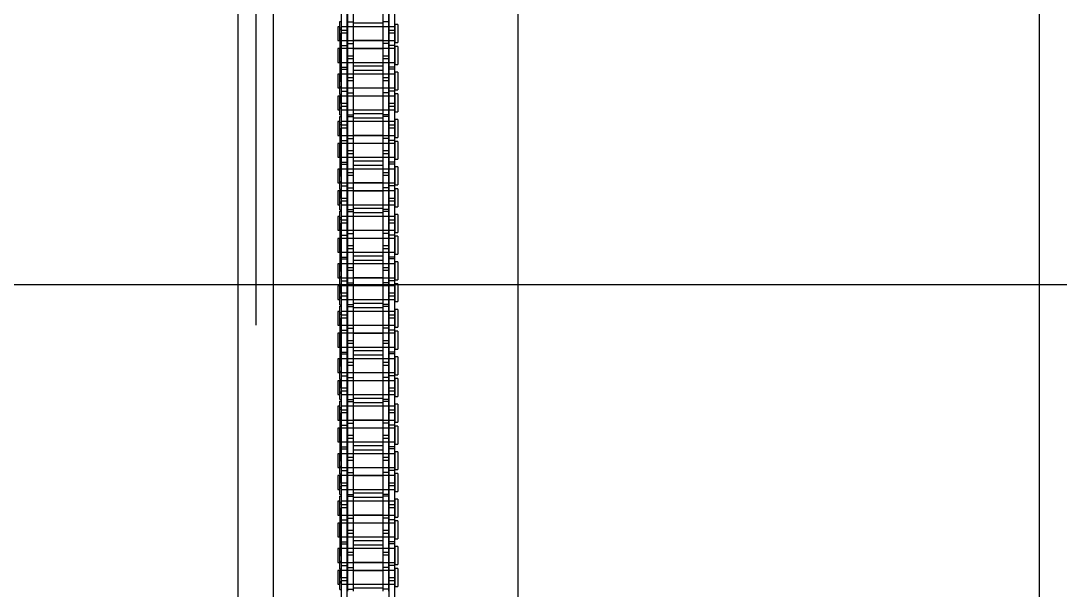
# Model space of a CAD drawing. Header units: metres. Extents: x 0 to 63075, y 0 to 44550.
# Drawn here: x 14257.1 to 14535.3, y 27071.1 to 27223.5 of the extents above; entities that cross this region are included whole.
import ezdxf

# ---------------------------------------------------------------- set-up
doc = ezdxf.new("R2010")
doc.units = ezdxf.units.M
doc.header["$LTSCALE"] = 75
for name, pattern in [('CENTER2', [28.575, 19.05, -3.175, 3.175, -3.175]), ('CENTERX2', [101.6, 63.5, -12.7, 12.7, -12.7]), ('HIDDEN2', [4.7625, 3.175, -1.5875])]:
    doc.linetypes.add(name, pattern=pattern)
for name, color, linetype in [('SC1', 7, 'CENTER2'), ('SDM', 7, 'Continuous'), ('SL1', 8, 'Continuous'), ('SL4', 4, 'Continuous'), ('ST1', 7, 'HIDDEN2')]:
    doc.layers.add(name, color=color, linetype=linetype)

# ---------------------------------------------------------------- blocks, each defined once
blk = doc.blocks.new('A$C29c634ac')
at = {"layer": 'SL1'}
blk.add_line((8784.28, 4484.47), (5193.43, 4484.47), dxfattribs=at)
blk = doc.blocks.new('A$Ca53c419a')
at = {"layer": 'SL4'}
for p, q in [((3664.71, 495.77), (2339.74, 495.77)), ((2339.74, 486.24), (3664.71, 486.24)), ((2339.74, 420.77), (3664.71, 420.77)), ((2339.74, 281.24), (3664.71, 281.24))]:
    blk.add_line(p, q, dxfattribs=at)
at = {"layer": 'ST1'}
for p, q in [((3664.71, 491), (2339.74, 491)), ((2339.74, 486.24), (3664.71, 486.24)), ((2643.8, 468.16), (2634.7, 468.16)), ((2641.5, 468.49), (2641.5, 468.16)), ((2641.5, 468.49), (2644.73, 468.49)), ((2646.57, 469), (2642.88, 469)), ((2642.88, 469), (2642.88, 468.53)), ((2642.88, 468.53), (2646.57, 468.53)), ((2642.88, 468.16), (2642.88, 466.64)), ((2642.88, 468.16), (2642.88, 453.66)), ((2643.25, 468.53), (2643.25, 468.16)), ((2643.62, 468.49), (2643.62, 468.16)), ((2644.66, 468.16), (2643.8, 468.16)), ((2643.8, 466.64), (2643.8, 468.16)), ((2653.75, 468.16), (2644.66, 468.16)), ((2644.66, 468.16), (2644.66, 466.64)), ((2644.73, 468.49), (2644.73, 468.16)), ((2647.02, 468.49), (2644.73, 468.49)), ((2646.2, 468.16), (2646.2, 468.53)), ((2646.35, 468.49), (2646.35, 468.16)), ((2646.57, 468.53), (2646.57, 469)), ((2646.57, 466.64), (2646.57, 468.16)), ((2646.57, 453.66), (2646.57, 468.16)), ((2647.02, 468.49), (2650.58, 468.49)), ((2647.02, 468.49), (2647.02, 468.16)), ((2647.9, 468.16), (2647.9, 466.64)), ((2652.42, 469), (2648.73, 469)), ((2648.73, 469), (2648.73, 468.53)), ((2648.73, 468.53), (2652.42, 468.53)), ((2648.73, 468.49), (2648.73, 466.64)), ((2648.73, 468.16), (2648.73, 453.66)), ((2649.1, 468.53), (2649.1, 468.16)), ((2650.58, 468.49), (2650.58, 468.16)), ((2663.28, 468.49), (2650.58, 468.49)), ((2652.05, 468.16), (2652.05, 468.53)), ((2652.19, 468.49), (2652.19, 468.16)), ((2652.42, 468.53), (2652.42, 469)), ((2652.42, 466.64), (2652.42, 468.16)), ((2652.42, 453.66), (2652.42, 468.16)), ((2653.75, 468.16), (2653.75, 466.64)), ((2660.1, 468.16), (2653.75, 468.16)), ((2654.25, 468.16), (2654.25, 466.64)), ((2659.27, 469), (2655.58, 469)), ((2655.58, 469), (2655.58, 468.53)), ((2655.58, 468.53), (2659.27, 468.53)), ((2655.58, 468.16), (2655.58, 466.64)), ((2655.58, 468.16), (2655.58, 453.66)), ((2655.81, 468.49), (2655.81, 468.16)), ((2655.95, 468.53), (2655.95, 468.16)), ((2657.43, 468.49), (2657.43, 468.16)), ((2658.9, 468.16), (2658.9, 468.53)), ((2659.27, 468.53), (2659.27, 469)), ((2659.27, 466.64), (2659.27, 468.49)), ((2659.27, 453.66), (2659.27, 468.16)), ((2660.1, 468.16), (2660.1, 466.64)), ((2669.2, 468.16), (2660.1, 468.16)), ((2660.98, 468.16), (2660.98, 468.49)), ((2665.12, 469), (2661.43, 469)), ((2661.43, 469), (2661.43, 468.53)), ((2661.43, 468.53), (2665.12, 468.53)), ((2661.43, 468.16), (2661.43, 466.64)), ((2661.43, 468.16), (2661.43, 453.66)), ((2661.66, 468.49), (2661.66, 468.16)), ((2661.8, 468.53), (2661.8, 468.16)), ((2663.28, 468.49), (2663.28, 468.16)), ((2663.28, 468.49), (2666.51, 468.49)), ((2663.35, 466.64), (2663.35, 468.16)), ((2664.21, 468.16), (2664.21, 466.64)), ((2664.38, 468.49), (2664.38, 468.16)), ((2664.75, 468.16), (2664.75, 468.53)), ((2665.12, 468.53), (2665.12, 469)), ((2665.12, 466.64), (2665.12, 468.16)), ((2665.12, 453.66), (2665.12, 468.16)), ((2666.51, 468.49), (2666.51, 468.16)), ((2666.9, 468.49), (2666.9, 468.16)), ((2666.9, 468.49), (2670.13, 468.49)), ((2671.97, 469), (2668.28, 469)), ((2668.28, 469), (2668.28, 468.53)), ((2668.28, 468.53), (2671.97, 468.53)), ((2668.28, 468.16), (2668.28, 466.64)), ((2668.28, 468.16), (2668.28, 453.66)), ((2668.65, 468.53), (2668.65, 468.16)), ((2669.02, 468.49), (2669.02, 468.16)), ((2670.06, 468.16), (2669.2, 468.16)), ((2669.2, 466.64), (2669.2, 468.16)), ((2679.15, 468.16), (2670.06, 468.16)), ((2670.06, 468.16), (2670.06, 466.64)), ((2670.13, 468.49), (2670.13, 468.16)), ((2672.42, 468.49), (2670.13, 468.49)), ((2671.6, 468.16), (2671.6, 468.53)), ((2671.75, 468.49), (2671.75, 468.16)), ((2671.97, 468.53), (2671.97, 469)), ((2671.97, 466.64), (2671.97, 468.16)), ((2671.97, 453.66), (2671.97, 468.16)), ((2672.42, 468.49), (2675.98, 468.49)), ((2672.42, 468.49), (2672.42, 468.16)), ((2673.3, 468.16), (2673.3, 466.64)), ((2677.82, 469), (2674.13, 469)), ((2674.13, 469), (2674.13, 468.53)), ((2674.13, 468.53), (2677.82, 468.53)), ((2674.13, 468.49), (2674.13, 466.64)), ((2674.13, 468.16), (2674.13, 453.66)), ((2674.5, 468.53), (2674.5, 468.16)), ((2675.98, 468.49), (2675.98, 468.16)), ((2688.68, 468.49), (2675.98, 468.49)), ((2677.45, 468.16), (2677.45, 468.53)), ((2677.59, 468.49), (2677.59, 468.16)), ((2677.82, 468.53), (2677.82, 469)), ((2677.82, 466.64), (2677.82, 468.16)), ((2677.82, 453.66), (2677.82, 468.16)), ((2679.15, 468.16), (2679.15, 466.64)), ((2685.5, 468.16), (2679.15, 468.16)), ((2679.65, 468.16), (2679.65, 466.64)), ((2684.67, 469), (2680.98, 469)), ((2680.98, 469), (2680.98, 468.53)), ((2680.98, 468.53), (2684.67, 468.53)), ((2680.98, 468.16), (2680.98, 466.64)), ((2680.98, 468.16), (2680.98, 453.66)), ((2681.21, 468.49), (2681.21, 468.16)), ((2681.35, 468.53), (2681.35, 468.16)), ((2682.83, 468.49), (2682.83, 468.16)), ((2684.3, 468.16), (2684.3, 468.53)), ((2684.67, 468.53), (2684.67, 469)), ((2684.67, 466.64), (2684.67, 468.49)), ((2684.67, 453.66), (2684.67, 468.16)), ((2685.5, 468.16), (2685.5, 466.64)), ((2694.6, 468.16), (2685.5, 468.16)), ((2686.38, 468.16), (2686.38, 468.49)), ((2690.52, 469), (2686.83, 469)), ((2686.83, 469), (2686.83, 468.53)), ((2686.83, 468.53), (2690.52, 468.53)), ((2686.83, 468.16), (2686.83, 466.64)), ((2686.83, 468.16), (2686.83, 453.66)), ((2687.06, 468.49), (2687.06, 468.16)), ((2687.2, 468.53), (2687.2, 468.16)), ((2688.68, 468.49), (2688.68, 468.16)), ((2688.68, 468.49), (2691.91, 468.49)), ((2688.75, 466.64), (2688.75, 468.16)), ((2689.61, 468.16), (2689.61, 466.64)), ((2689.78, 468.49), (2689.78, 468.16)), ((2690.15, 468.16), (2690.15, 468.53)), ((2690.52, 468.53), (2690.52, 469)), ((2690.52, 466.64), (2690.52, 468.16)), ((2690.52, 453.66), (2690.52, 468.16)), ((2691.91, 468.49), (2691.91, 468.16)), ((2692.3, 468.49), (2692.3, 468.16)), ((2692.3, 468.49), (2695.53, 468.49)), ((2697.37, 469), (2693.68, 469)), ((2693.68, 469), (2693.68, 468.53)), ((2693.68, 468.53), (2697.37, 468.53)), ((2693.68, 468.16), (2693.68, 466.64)), ((2693.68, 468.16), (2693.68, 453.66)), ((2694.05, 468.53), (2694.05, 468.16)), ((2694.42, 468.49), (2694.42, 468.16)), ((2695.46, 468.16), (2694.6, 468.16)), ((2694.6, 466.64), (2694.6, 468.16)), ((2704.55, 468.16), (2695.46, 468.16)), ((2695.46, 468.16), (2695.46, 466.64)), ((2695.53, 468.49), (2695.53, 468.16)), ((2697.82, 468.49), (2695.53, 468.49)), ((2697, 468.16), (2697, 468.53)), ((2697.15, 468.49), (2697.15, 468.16)), ((2697.37, 468.53), (2697.37, 469)), ((2697.37, 466.64), (2697.37, 468.16)), ((2697.37, 453.66), (2697.37, 468.16)), ((2697.82, 468.49), (2701.38, 468.49)), ((2697.82, 468.49), (2697.82, 468.16)), ((2698.7, 468.16), (2698.7, 466.64)), ((2703.22, 469), (2699.53, 469)), ((2699.53, 469), (2699.53, 468.53)), ((2699.53, 468.53), (2703.22, 468.53)), ((2699.53, 468.49), (2699.53, 466.64)), ((2699.53, 468.16), (2699.53, 453.66)), ((2699.9, 468.53), (2699.9, 468.16)), ((2701.38, 468.49), (2701.38, 468.16)), ((2714.08, 468.49), (2701.38, 468.49)), ((2702.85, 468.16), (2702.85, 468.53)), ((2702.99, 468.49), (2702.99, 468.16)), ((2703.22, 468.53), (2703.22, 469)), ((2703.22, 466.64), (2703.22, 468.16)), ((2703.22, 453.66), (2703.22, 468.16)), ((2704.55, 468.16), (2704.55, 466.64)), ((2710.9, 468.16), (2704.55, 468.16)), ((2705.05, 468.16), (2705.05, 466.64)), ((2710.07, 469), (2706.38, 469)), ((2706.38, 469), (2706.38, 468.53)), ((2706.38, 468.53), (2710.07, 468.53)), ((2706.38, 468.16), (2706.38, 466.64)), ((2706.38, 468.16), (2706.38, 453.66)), ((2706.61, 468.49), (2706.61, 468.16)), ((2706.75, 468.53), (2706.75, 468.16)), ((2708.23, 468.49), (2708.23, 468.16)), ((2709.7, 468.16), (2709.7, 468.53)), ((2710.07, 468.53), (2710.07, 469)), ((2710.07, 466.64), (2710.07, 468.49)), ((2710.07, 453.66), (2710.07, 468.16)), ((2710.9, 468.16), (2710.9, 466.64)), ((2720, 468.16), (2710.9, 468.16)), ((2711.78, 468.16), (2711.78, 468.49)), ((2715.92, 469), (2712.23, 469)), ((2712.23, 469), (2712.23, 468.53)), ((2712.23, 468.53), (2715.92, 468.53)), ((2712.23, 468.16), (2712.23, 466.64)), ((2712.23, 468.16), (2712.23, 453.66)), ((2712.46, 468.49), (2712.46, 468.16)), ((2712.6, 468.53), (2712.6, 468.16)), ((2714.08, 468.49), (2714.08, 468.16)), ((2714.08, 468.49), (2717.31, 468.49)), ((2714.15, 466.64), (2714.15, 468.16)), ((2715.01, 468.16), (2715.01, 466.64)), ((2715.18, 468.49), (2715.18, 468.16)), ((2715.55, 468.16), (2715.55, 468.53)), ((2715.92, 468.53), (2715.92, 469)), ((2715.92, 466.64), (2715.92, 468.16)), ((2715.92, 453.66), (2715.92, 468.16)), ((2717.31, 468.49), (2717.31, 468.16)), ((2717.7, 468.49), (2717.7, 468.16)), ((2717.7, 468.49), (2720.93, 468.49)), ((2722.77, 469), (2719.08, 469)), ((2719.08, 469), (2719.08, 468.53)), ((2719.08, 468.53), (2722.77, 468.53)), ((2719.08, 468.16), (2719.08, 466.64)), ((2719.08, 468.16), (2719.08, 453.66)), ((2719.45, 468.53), (2719.45, 468.16)), ((2719.82, 468.49), (2719.82, 468.16)), ((2720.86, 468.16), (2720, 468.16)), ((2720, 466.64), (2720, 468.16)), ((2729.95, 468.16), (2720.86, 468.16)), ((2720.86, 468.16), (2720.86, 466.64)), ((2720.93, 468.49), (2720.93, 468.16)), ((2723.22, 468.49), (2720.93, 468.49)), ((2722.4, 468.16), (2722.4, 468.53)), ((2722.55, 468.49), (2722.55, 468.16)), ((2722.77, 468.53), (2722.77, 469)), ((2722.77, 466.64), (2722.77, 468.16)), ((2722.77, 453.66), (2722.77, 468.16)), ((2723.22, 468.49), (2726.78, 468.49)), ((2723.22, 468.49), (2723.22, 468.16)), ((2724.1, 468.16), (2724.1, 466.64)), ((2728.62, 469), (2724.93, 469)), ((2724.93, 469), (2724.93, 468.53)), ((2724.93, 468.53), (2728.62, 468.53)), ((2724.93, 468.49), (2724.93, 466.64)), ((2724.93, 468.16), (2724.93, 453.66)), ((2725.3, 468.53), (2725.3, 468.16)), ((2726.78, 468.49), (2726.78, 468.16)), ((2739.48, 468.49), (2726.78, 468.49)), ((2728.25, 468.16), (2728.25, 468.53)), ((2728.39, 468.49), (2728.39, 468.16)), ((2728.62, 468.53), (2728.62, 469)), ((2728.62, 466.64), (2728.62, 468.16)), ((2728.62, 453.66), (2728.62, 468.16)), ((2729.95, 468.16), (2729.95, 466.64)), ((2736.3, 468.16), (2729.95, 468.16)), ((2730.45, 468.16), (2730.45, 466.64)), ((2735.47, 469), (2731.78, 469)), ((2731.78, 469), (2731.78, 468.53)), ((2731.78, 468.53), (2735.47, 468.53)), ((2731.78, 468.16), (2731.78, 466.64)), ((2731.78, 468.16), (2731.78, 453.66)), ((2732.01, 468.49), (2732.01, 468.16)), ((2732.15, 468.53), (2732.15, 468.16)), ((2733.63, 468.49), (2733.63, 468.16)), ((2735.1, 468.16), (2735.1, 468.53)), ((2735.47, 468.53), (2735.47, 469)), ((2735.47, 466.64), (2735.47, 468.49)), ((2735.47, 453.66), (2735.47, 468.16)), ((2736.3, 468.16), (2736.3, 466.64)), ((2745.4, 468.16), (2736.3, 468.16)), ((2737.18, 468.16), (2737.18, 468.49)), ((2741.32, 469), (2737.63, 469)), ((2737.63, 469), (2737.63, 468.53)), ((2737.63, 468.53), (2741.32, 468.53)), ((2737.63, 468.16), (2737.63, 466.64)), ((2737.63, 468.16), (2737.63, 453.66)), ((2737.86, 468.49), (2737.86, 468.16)), ((2738, 468.53), (2738, 468.16)), ((2739.48, 468.49), (2739.48, 468.16)), ((2739.48, 468.49), (2742.71, 468.49)), ((2739.55, 466.64), (2739.55, 468.16)), ((2740.41, 468.16), (2740.41, 466.64)), ((2740.58, 468.49), (2740.58, 468.16)), ((2740.95, 468.16), (2740.95, 468.53)), ((2741.32, 468.53), (2741.32, 469)), ((2741.32, 466.64), (2741.32, 468.16)), ((2741.32, 453.66), (2741.32, 468.16)), ((2742.71, 468.49), (2742.71, 468.16)), ((2743.1, 468.49), (2743.1, 468.16)), ((2743.1, 468.49), (2746.33, 468.49)), ((2748.17, 469), (2744.48, 469)), ((2744.48, 469), (2744.48, 468.53)), ((2744.48, 468.53), (2748.17, 468.53)), ((2744.48, 468.16), (2744.48, 466.64)), ((2744.48, 468.16), (2744.48, 453.66)), ((2744.85, 468.53), (2744.85, 468.16)), ((2745.22, 468.49), (2745.22, 468.16)), ((2746.26, 468.16), (2745.4, 468.16)), ((2745.4, 466.64), (2745.4, 468.16)), ((2755.35, 468.16), (2746.26, 468.16)), ((2746.26, 468.16), (2746.26, 466.64)), ((2746.33, 468.49), (2746.33, 468.16)), ((2748.62, 468.49), (2746.33, 468.49)), ((2747.8, 468.16), (2747.8, 468.53)), ((2747.95, 468.49), (2747.95, 468.16)), ((2748.17, 468.53), (2748.17, 469)), ((2748.17, 466.64), (2748.17, 468.16)), ((2748.17, 453.66), (2748.17, 468.16)), ((2748.62, 468.49), (2752.18, 468.49)), ((2748.62, 468.49), (2748.62, 468.16)), ((2749.5, 468.16), (2749.5, 466.64)), ((2754.02, 469), (2750.33, 469)), ((2750.33, 469), (2750.33, 468.53)), ((2750.33, 468.53), (2754.02, 468.53)), ((2750.33, 468.49), (2750.33, 466.64)), ((2750.33, 468.16), (2750.33, 453.66)), ((2750.7, 468.53), (2750.7, 468.16)), ((2752.18, 468.49), (2752.18, 468.16)), ((2764.88, 468.49), (2752.18, 468.49)), ((2753.65, 468.16), (2753.65, 468.53)), ((2753.79, 468.49), (2753.79, 468.16)), ((2754.02, 468.53), (2754.02, 469)), ((2754.02, 466.64), (2754.02, 468.16)), ((2754.02, 453.66), (2754.02, 468.16)), ((2755.35, 468.16), (2755.35, 466.64)), ((2761.7, 468.16), (2755.35, 468.16)), ((2755.85, 468.16), (2755.85, 466.64)), ((2760.87, 469), (2757.18, 469)), ((2757.18, 469), (2757.18, 468.53)), ((2757.18, 468.53), (2760.87, 468.53)), ((2757.18, 468.16), (2757.18, 466.64)), ((2757.18, 468.16), (2757.18, 453.66)), ((2757.41, 468.49), (2757.41, 468.16)), ((2757.55, 468.53), (2757.55, 468.16)), ((2759.03, 468.49), (2759.03, 468.16)), ((2760.5, 468.16), (2760.5, 468.53)), ((2760.87, 468.53), (2760.87, 469)), ((2760.87, 466.64), (2760.87, 468.49)), ((2760.87, 453.66), (2760.87, 468.16)), ((2761.7, 468.16), (2761.7, 466.64)), ((2770.8, 468.16), (2761.7, 468.16)), ((2762.58, 468.16), (2762.58, 468.49)), ((2766.72, 469), (2763.03, 469)), ((2763.03, 469), (2763.03, 468.53)), ((2763.03, 468.53), (2766.72, 468.53)), ((2763.03, 468.16), (2763.03, 466.64)), ((2763.03, 468.16), (2763.03, 453.66)), ((2763.26, 468.49), (2763.26, 468.16)), ((2763.4, 468.53), (2763.4, 468.16)), ((2764.88, 468.49), (2764.88, 468.16)), ((2764.88, 468.49), (2768.11, 468.49)), ((2764.95, 466.64), (2764.95, 468.16)), ((2765.81, 468.16), (2765.81, 466.64)), ((2765.98, 468.49), (2765.98, 468.16)), ((2766.35, 468.16), (2766.35, 468.53)), ((2766.72, 468.53), (2766.72, 469)), ((2766.72, 466.64), (2766.72, 468.16)), ((2766.72, 453.66), (2766.72, 468.16)), ((2768.11, 468.49), (2768.11, 468.16)), ((2768.5, 468.49), (2768.5, 468.16)), ((2768.5, 468.49), (2771.73, 468.49)), ((2773.57, 469), (2769.88, 469)), ((2769.88, 469), (2769.88, 468.53)), ((2769.88, 468.53), (2773.57, 468.53)), ((2769.88, 468.16), (2769.88, 466.64)), ((2769.88, 468.16), (2769.88, 453.66)), ((2770.25, 468.53), (2770.25, 468.16)), ((2770.62, 468.49), (2770.62, 468.16)), ((2771.66, 468.16), (2770.8, 468.16)), ((2770.8, 466.64), (2770.8, 468.16)), ((2780.75, 468.16), (2771.66, 468.16)), ((2771.66, 468.16), (2771.66, 466.64)), ((2771.73, 468.49), (2771.73, 468.16)), ((2774.02, 468.49), (2771.73, 468.49)), ((2773.2, 468.16), (2773.2, 468.53)), ((2773.35, 468.49), (2773.35, 468.16)), ((2773.57, 468.53), (2773.57, 469)), ((2773.57, 466.64), (2773.57, 468.16)), ((2773.57, 453.66), (2773.57, 468.16)), ((2774.02, 468.49), (2777.58, 468.49)), ((2774.02, 468.49), (2774.02, 468.16)), ((2774.9, 468.16), (2774.9, 466.64)), ((2779.42, 469), (2775.73, 469)), ((2775.73, 469), (2775.73, 468.53)), ((2775.73, 468.53), (2779.42, 468.53)), ((2775.73, 468.49), (2775.73, 466.64)), ((2775.73, 468.16), (2775.73, 453.66)), ((2776.1, 468.53), (2776.1, 468.16)), ((2777.58, 468.49), (2777.58, 468.16)), ((2790.28, 468.49), (2777.58, 468.49)), ((2779.05, 468.16), (2779.05, 468.53)), ((2779.19, 468.49), (2779.19, 468.16)), ((2779.42, 468.53), (2779.42, 469)), ((2779.42, 466.64), (2779.42, 468.16)), ((2779.42, 453.66), (2779.42, 468.16)), ((2780.75, 468.16), (2780.75, 466.64)), ((2787.1, 468.16), (2780.75, 468.16)), ((2781.25, 468.16), (2781.25, 466.64)), ((2786.27, 469), (2782.58, 469)), ((2782.58, 469), (2782.58, 468.53)), ((2782.58, 468.53), (2786.27, 468.53)), ((2782.58, 468.16), (2782.58, 466.64)), ((2782.58, 468.16), (2782.58, 453.66)), ((2782.81, 468.49), (2782.81, 468.16)), ((2782.95, 468.53), (2782.95, 468.16)), ((2784.43, 468.49), (2784.43, 468.16)), ((2785.9, 468.16), (2785.9, 468.53)), ((2786.27, 468.53), (2786.27, 469)), ((2786.27, 466.64), (2786.27, 468.49)), ((2786.27, 453.66), (2786.27, 468.16)), ((2787.1, 468.16), (2787.1, 466.64)), ((2796.2, 468.16), (2787.1, 468.16)), ((2787.98, 468.16), (2787.98, 468.49)), ((2792.12, 469), (2788.43, 469)), ((2788.43, 469), (2788.43, 468.53)), ((2788.43, 468.53), (2792.12, 468.53)), ((2788.43, 468.16), (2788.43, 466.64)), ((2788.43, 468.16), (2788.43, 453.66)), ((2788.66, 468.49), (2788.66, 468.16)), ((2788.8, 468.53), (2788.8, 468.16)), ((2790.28, 468.49), (2790.28, 468.16)), ((2790.28, 468.49), (2793.51, 468.49)), ((2790.35, 466.64), (2790.35, 468.16)), ((2791.21, 468.16), (2791.21, 466.64)), ((2791.38, 468.49), (2791.38, 468.16)), ((2791.75, 468.16), (2791.75, 468.53)), ((2792.12, 468.53), (2792.12, 469)), ((2792.12, 466.64), (2792.12, 468.16)), ((2792.12, 453.66), (2792.12, 468.16)), ((2793.51, 468.49), (2793.51, 468.16)), ((2643.8, 466.64), (2634.7, 466.64)), ((2647.4, 466.49), (2641.05, 466.49)), ((2647.4, 464.97), (2641.05, 464.97)), ((2641.55, 466.49), (2641.55, 464.97)), ((2641.84, 457.04), (2641.84, 464.97)), ((2642.88, 466.49), (2642.88, 464.97)), ((2642.88, 464.97), (2642.88, 457.04)), ((2644.66, 466.64), (2643.8, 466.64)), ((2653.75, 466.64), (2644.66, 466.64)), ((2646.57, 464.97), (2646.57, 466.49)), ((2646.57, 457.04), (2646.57, 464.97)), ((2646.62, 464.97), (2646.62, 457.04)), ((2647.4, 466.49), (2647.4, 464.97)), ((2656.5, 466.49), (2647.4, 466.49)), ((2656.5, 464.97), (2647.4, 464.97)), ((2648.69, 457.04), (2648.69, 464.97)), ((2648.73, 466.49), (2648.73, 464.97)), ((2648.73, 464.97), (2648.73, 457.04)), ((2650.65, 464.97), (2650.65, 466.49)), ((2651.51, 466.49), (2651.51, 464.97)), ((2652.42, 464.97), (2652.42, 466.49)), ((2652.42, 457.04), (2652.42, 464.97)), ((2653.47, 464.97), (2653.47, 457.04)), ((2660.1, 466.64), (2653.75, 466.64)), ((2654.54, 457.04), (2654.54, 464.97)), ((2655.58, 466.49), (2655.58, 464.97)), ((2655.58, 464.97), (2655.58, 457.04)), ((2657.36, 466.49), (2656.5, 466.49)), ((2656.5, 464.97), (2656.5, 466.49)), ((2657.36, 464.97), (2656.5, 464.97)), ((2666.45, 466.49), (2657.36, 466.49)), ((2657.36, 466.49), (2657.36, 464.97)), ((2666.45, 464.97), (2657.36, 464.97)), ((2659.27, 464.97), (2659.27, 466.49)), ((2659.27, 457.04), (2659.27, 464.97)), ((2659.32, 464.97), (2659.32, 457.04)), ((2669.2, 466.64), (2660.1, 466.64)), ((2660.6, 466.49), (2660.6, 464.97)), ((2661.39, 457.04), (2661.39, 464.97)), ((2661.43, 466.49), (2661.43, 464.97)), ((2661.43, 464.97), (2661.43, 457.04)), ((2665.12, 464.97), (2665.12, 466.49)), ((2665.12, 457.04), (2665.12, 464.97)), ((2666.17, 464.97), (2666.17, 457.04)), ((2666.45, 466.49), (2666.45, 464.97)), ((2672.8, 466.49), (2666.45, 466.49)), ((2672.8, 464.97), (2666.45, 464.97)), ((2666.95, 466.49), (2666.95, 464.97)), ((2667.24, 457.04), (2667.24, 464.97)), ((2668.28, 466.49), (2668.28, 464.97)), ((2668.28, 464.97), (2668.28, 457.04)), ((2670.06, 466.64), (2669.2, 466.64)), ((2679.15, 466.64), (2670.06, 466.64)), ((2671.97, 464.97), (2671.97, 466.49)), ((2671.97, 457.04), (2671.97, 464.97)), ((2672.02, 464.97), (2672.02, 457.04)), ((2672.8, 466.49), (2672.8, 464.97)), ((2681.9, 466.49), (2672.8, 466.49)), ((2681.9, 464.97), (2672.8, 464.97)), ((2674.09, 457.04), (2674.09, 464.97)), ((2674.13, 466.49), (2674.13, 464.97)), ((2674.13, 464.97), (2674.13, 457.04)), ((2676.05, 464.97), (2676.05, 466.49)), ((2676.91, 466.49), (2676.91, 464.97)), ((2677.82, 464.97), (2677.82, 466.49)), ((2677.82, 457.04), (2677.82, 464.97)), ((2678.87, 464.97), (2678.87, 457.04)), ((2685.5, 466.64), (2679.15, 466.64)), ((2679.94, 457.04), (2679.94, 464.97)), ((2680.98, 466.49), (2680.98, 464.97)), ((2680.98, 464.97), (2680.98, 457.04)), ((2682.76, 466.49), (2681.9, 466.49)), ((2681.9, 464.97), (2681.9, 466.49)), ((2682.76, 464.97), (2681.9, 464.97)), ((2691.85, 466.49), (2682.76, 466.49)), ((2682.76, 466.49), (2682.76, 464.97)), ((2691.85, 464.97), (2682.76, 464.97)), ((2684.67, 464.97), (2684.67, 466.49)), ((2684.67, 457.04), (2684.67, 464.97)), ((2684.72, 464.97), (2684.72, 457.04)), ((2694.6, 466.64), (2685.5, 466.64)), ((2686, 466.49), (2686, 464.97)), ((2686.79, 457.04), (2686.79, 464.97)), ((2686.83, 466.49), (2686.83, 464.97)), ((2686.83, 464.97), (2686.83, 457.04)), ((2690.52, 464.97), (2690.52, 466.49)), ((2690.52, 457.04), (2690.52, 464.97)), ((2691.57, 464.97), (2691.57, 457.04)), ((2691.85, 466.49), (2691.85, 464.97)), ((2698.2, 466.49), (2691.85, 466.49)), ((2698.2, 464.97), (2691.85, 464.97)), ((2692.35, 466.49), (2692.35, 464.97)), ((2692.64, 457.04), (2692.64, 464.97)), ((2693.68, 466.49), (2693.68, 464.97)), ((2693.68, 464.97), (2693.68, 457.04)), ((2695.46, 466.64), (2694.6, 466.64)), ((2704.55, 466.64), (2695.46, 466.64)), ((2697.37, 464.97), (2697.37, 466.49)), ((2697.37, 457.04), (2697.37, 464.97)), ((2697.42, 464.97), (2697.42, 457.04)), ((2698.2, 466.49), (2698.2, 464.97)), ((2707.3, 466.49), (2698.2, 466.49)), ((2707.3, 464.97), (2698.2, 464.97)), ((2699.49, 457.04), (2699.49, 464.97)), ((2699.53, 466.49), (2699.53, 464.97)), ((2699.53, 464.97), (2699.53, 457.04)), ((2701.45, 464.97), (2701.45, 466.49)), ((2702.31, 466.49), (2702.31, 464.97)), ((2703.22, 464.97), (2703.22, 466.49)), ((2703.22, 457.04), (2703.22, 464.97)), ((2704.27, 464.97), (2704.27, 457.04)), ((2710.9, 466.64), (2704.55, 466.64)), ((2705.34, 457.04), (2705.34, 464.97)), ((2706.38, 466.49), (2706.38, 464.97)), ((2706.38, 464.97), (2706.38, 457.04)), ((2708.16, 466.49), (2707.3, 466.49)), ((2707.3, 464.97), (2707.3, 466.49)), ((2708.16, 464.97), (2707.3, 464.97)), ((2717.25, 466.49), (2708.16, 466.49)), ((2708.16, 466.49), (2708.16, 464.97)), ((2717.25, 464.97), (2708.16, 464.97)), ((2710.07, 464.97), (2710.07, 466.49)), ((2710.07, 457.04), (2710.07, 464.97)), ((2710.12, 464.97), (2710.12, 457.04)), ((2720, 466.64), (2710.9, 466.64)), ((2711.4, 466.49), (2711.4, 464.97)), ((2712.19, 457.04), (2712.19, 464.97)), ((2712.23, 466.49), (2712.23, 464.97)), ((2712.23, 464.97), (2712.23, 457.04)), ((2715.92, 464.97), (2715.92, 466.49)), ((2715.92, 457.04), (2715.92, 464.97)), ((2716.97, 464.97), (2716.97, 457.04)), ((2717.25, 466.49), (2717.25, 464.97)), ((2723.6, 466.49), (2717.25, 466.49)), ((2723.6, 464.97), (2717.25, 464.97)), ((2717.75, 466.49), (2717.75, 464.97)), ((2718.04, 457.04), (2718.04, 464.97)), ((2719.08, 466.49), (2719.08, 464.97)), ((2719.08, 464.97), (2719.08, 457.04)), ((2720.86, 466.64), (2720, 466.64)), ((2729.95, 466.64), (2720.86, 466.64)), ((2722.77, 464.97), (2722.77, 466.49)), ((2722.77, 457.04), (2722.77, 464.97)), ((2722.82, 464.97), (2722.82, 457.04)), ((2723.6, 466.49), (2723.6, 464.97)), ((2732.7, 466.49), (2723.6, 466.49)), ((2732.7, 464.97), (2723.6, 464.97)), ((2724.89, 457.04), (2724.89, 464.97)), ((2724.93, 466.49), (2724.93, 464.97)), ((2724.93, 464.97), (2724.93, 457.04)), ((2726.85, 464.97), (2726.85, 466.49)), ((2727.71, 466.49), (2727.71, 464.97)), ((2728.62, 464.97), (2728.62, 466.49)), ((2728.62, 457.04), (2728.62, 464.97)), ((2729.67, 464.97), (2729.67, 457.04)), ((2736.3, 466.64), (2729.95, 466.64)), ((2730.74, 457.04), (2730.74, 464.97)), ((2731.78, 466.49), (2731.78, 464.97)), ((2731.78, 464.97), (2731.78, 457.04)), ((2733.56, 466.49), (2732.7, 466.49)), ((2732.7, 464.97), (2732.7, 466.49)), ((2733.56, 464.97), (2732.7, 464.97)), ((2742.65, 466.49), (2733.56, 466.49)), ((2733.56, 466.49), (2733.56, 464.97)), ((2742.65, 464.97), (2733.56, 464.97)), ((2735.47, 464.97), (2735.47, 466.49)), ((2735.47, 457.04), (2735.47, 464.97)), ((2735.52, 464.97), (2735.52, 457.04)), ((2745.4, 466.64), (2736.3, 466.64)), ((2736.8, 466.49), (2736.8, 464.97)), ((2737.59, 457.04), (2737.59, 464.97)), ((2737.63, 466.49), (2737.63, 464.97)), ((2737.63, 464.97), (2737.63, 457.04)), ((2741.32, 464.97), (2741.32, 466.49)), ((2741.32, 457.04), (2741.32, 464.97)), ((2742.37, 464.97), (2742.37, 457.04)), ((2742.65, 466.49), (2742.65, 464.97)), ((2749, 466.49), (2742.65, 466.49)), ((2749, 464.97), (2742.65, 464.97)), ((2743.15, 466.49), (2743.15, 464.97)), ((2743.44, 457.04), (2743.44, 464.97)), ((2744.48, 466.49), (2744.48, 464.97)), ((2744.48, 464.97), (2744.48, 457.04)), ((2746.26, 466.64), (2745.4, 466.64)), ((2755.35, 466.64), (2746.26, 466.64)), ((2748.17, 464.97), (2748.17, 466.49)), ((2748.17, 457.04), (2748.17, 464.97)), ((2748.22, 464.97), (2748.22, 457.04)), ((2749, 466.49), (2749, 464.97)), ((2758.1, 466.49), (2749, 466.49)), ((2758.1, 464.97), (2749, 464.97)), ((2750.29, 457.04), (2750.29, 464.97)), ((2750.33, 466.49), (2750.33, 464.97)), ((2750.33, 464.97), (2750.33, 457.04)), ((2752.25, 464.97), (2752.25, 466.49)), ((2753.11, 466.49), (2753.11, 464.97)), ((2754.02, 464.97), (2754.02, 466.49)), ((2754.02, 457.04), (2754.02, 464.97)), ((2755.07, 464.97), (2755.07, 457.04)), ((2761.7, 466.64), (2755.35, 466.64)), ((2756.14, 457.04), (2756.14, 464.97)), ((2757.18, 466.49), (2757.18, 464.97)), ((2757.18, 464.97), (2757.18, 457.04)), ((2758.96, 466.49), (2758.1, 466.49)), ((2758.1, 464.97), (2758.1, 466.49)), ((2758.96, 464.97), (2758.1, 464.97)), ((2768.05, 466.49), (2758.96, 466.49)), ((2758.96, 466.49), (2758.96, 464.97)), ((2768.05, 464.97), (2758.96, 464.97)), ((2760.87, 464.97), (2760.87, 466.49)), ((2760.87, 457.04), (2760.87, 464.97)), ((2760.92, 464.97), (2760.92, 457.04)), ((2770.8, 466.64), (2761.7, 466.64)), ((2762.2, 466.49), (2762.2, 464.97)), ((2762.99, 457.04), (2762.99, 464.97)), ((2763.03, 466.49), (2763.03, 464.97)), ((2763.03, 464.97), (2763.03, 457.04)), ((2766.72, 464.97), (2766.72, 466.49)), ((2766.72, 457.04), (2766.72, 464.97)), ((2767.77, 464.97), (2767.77, 457.04)), ((2768.05, 466.49), (2768.05, 464.97)), ((2774.4, 466.49), (2768.05, 466.49)), ((2774.4, 464.97), (2768.05, 464.97)), ((2768.55, 466.49), (2768.55, 464.97)), ((2768.84, 457.04), (2768.84, 464.97)), ((2769.88, 466.49), (2769.88, 464.97)), ((2769.88, 464.97), (2769.88, 457.04)), ((2771.66, 466.64), (2770.8, 466.64)), ((2780.75, 466.64), (2771.66, 466.64)), ((2773.57, 464.97), (2773.57, 466.49)), ((2773.57, 457.04), (2773.57, 464.97)), ((2773.62, 464.97), (2773.62, 457.04)), ((2774.4, 466.49), (2774.4, 464.97)), ((2783.5, 466.49), (2774.4, 466.49)), ((2783.5, 464.97), (2774.4, 464.97)), ((2775.69, 457.04), (2775.69, 464.97)), ((2775.73, 466.49), (2775.73, 464.97)), ((2775.73, 464.97), (2775.73, 457.04)), ((2777.65, 464.97), (2777.65, 466.49)), ((2778.51, 466.49), (2778.51, 464.97)), ((2779.42, 464.97), (2779.42, 466.49)), ((2779.42, 457.04), (2779.42, 464.97)), ((2780.47, 464.97), (2780.47, 457.04)), ((2787.1, 466.64), (2780.75, 466.64)), ((2781.54, 457.04), (2781.54, 464.97)), ((2782.58, 466.49), (2782.58, 464.97)), ((2782.58, 464.97), (2782.58, 457.04)), ((2784.36, 466.49), (2783.5, 466.49)), ((2783.5, 464.97), (2783.5, 466.49)), ((2784.36, 464.97), (2783.5, 464.97)), ((2793.45, 466.49), (2784.36, 466.49)), ((2784.36, 466.49), (2784.36, 464.97)), ((2793.45, 464.97), (2784.36, 464.97)), ((2786.27, 464.97), (2786.27, 466.49)), ((2786.27, 457.04), (2786.27, 464.97)), ((2786.32, 464.97), (2786.32, 457.04)), ((2796.2, 466.64), (2787.1, 466.64)), ((2787.6, 466.49), (2787.6, 464.97)), ((2788.39, 457.04), (2788.39, 464.97)), ((2788.43, 466.49), (2788.43, 464.97)), ((2788.43, 464.97), (2788.43, 457.04)), ((2792.12, 464.97), (2792.12, 466.49)), ((2792.12, 457.04), (2792.12, 464.97)), ((2793.17, 464.97), (2793.17, 457.04)), ((2793.45, 466.49), (2793.45, 464.97)), ((2799.8, 466.49), (2793.45, 466.49)), ((2799.8, 464.97), (2793.45, 464.97)), ((2647.4, 457.04), (2641.05, 457.04)), ((2641.55, 455.52), (2641.55, 457.04)), ((2642.88, 457.04), (2642.88, 455.52)), ((2646.57, 455.52), (2646.57, 457.04)), ((2647.4, 455.52), (2647.4, 457.04)), ((2656.5, 457.04), (2647.4, 457.04)), ((2648.73, 457.04), (2648.73, 455.52)), ((2650.65, 455.52), (2650.65, 457.04)), ((2651.51, 457.04), (2651.51, 455.52)), ((2652.42, 455.52), (2652.42, 457.04)), ((2655.58, 457.04), (2655.58, 455.52)), ((2657.36, 457.04), (2656.5, 457.04)), ((2656.5, 455.52), (2656.5, 457.04)), ((2666.45, 457.04), (2657.36, 457.04)), ((2657.36, 457.04), (2657.36, 455.52)), ((2659.27, 455.52), (2659.27, 457.04)), ((2660.6, 455.52), (2660.6, 457.04)), ((2661.43, 457.04), (2661.43, 455.52)), ((2665.12, 455.52), (2665.12, 457.04)), ((2666.45, 455.52), (2666.45, 457.04)), ((2672.8, 457.04), (2666.45, 457.04)), ((2666.95, 455.52), (2666.95, 457.04)), ((2668.28, 457.04), (2668.28, 455.52)), ((2671.97, 455.52), (2671.97, 457.04)), ((2672.8, 455.52), (2672.8, 457.04)), ((2681.9, 457.04), (2672.8, 457.04)), ((2674.13, 457.04), (2674.13, 455.52)), ((2676.05, 455.52), (2676.05, 457.04)), ((2676.91, 457.04), (2676.91, 455.52)), ((2677.82, 455.52), (2677.82, 457.04)), ((2680.98, 457.04), (2680.98, 455.52)), ((2682.76, 457.04), (2681.9, 457.04)), ((2681.9, 455.52), (2681.9, 457.04)), ((2691.85, 457.04), (2682.76, 457.04)), ((2682.76, 457.04), (2682.76, 455.52)), ((2684.67, 455.52), (2684.67, 457.04)), ((2686, 455.52), (2686, 457.04)), ((2686.83, 457.04), (2686.83, 455.52)), ((2690.52, 455.52), (2690.52, 457.04)), ((2691.85, 455.52), (2691.85, 457.04)), ((2698.2, 457.04), (2691.85, 457.04)), ((2692.35, 455.52), (2692.35, 457.04)), ((2693.68, 457.04), (2693.68, 455.52)), ((2697.37, 455.52), (2697.37, 457.04)), ((2698.2, 455.52), (2698.2, 457.04)), ((2707.3, 457.04), (2698.2, 457.04)), ((2699.53, 457.04), (2699.53, 455.52)), ((2701.45, 455.52), (2701.45, 457.04)), ((2702.31, 457.04), (2702.31, 455.52)), ((2703.22, 455.52), (2703.22, 457.04)), ((2706.38, 457.04), (2706.38, 455.52)), ((2708.16, 457.04), (2707.3, 457.04)), ((2707.3, 455.52), (2707.3, 457.04)), ((2717.25, 457.04), (2708.16, 457.04)), ((2708.16, 457.04), (2708.16, 455.52)), ((2710.07, 455.52), (2710.07, 457.04)), ((2711.4, 455.52), (2711.4, 457.04)), ((2712.23, 457.04), (2712.23, 455.52)), ((2715.92, 455.52), (2715.92, 457.04)), ((2717.25, 455.52), (2717.25, 457.04)), ((2723.6, 457.04), (2717.25, 457.04)), ((2717.75, 455.52), (2717.75, 457.04)), ((2719.08, 457.04), (2719.08, 455.52)), ((2722.77, 455.52), (2722.77, 457.04)), ((2723.6, 455.52), (2723.6, 457.04)), ((2732.7, 457.04), (2723.6, 457.04)), ((2724.93, 457.04), (2724.93, 455.52)), ((2726.85, 455.52), (2726.85, 457.04)), ((2727.71, 457.04), (2727.71, 455.52)), ((2728.62, 455.52), (2728.62, 457.04)), ((2731.78, 457.04), (2731.78, 455.52)), ((2733.56, 457.04), (2732.7, 457.04)), ((2732.7, 455.52), (2732.7, 457.04)), ((2742.65, 457.04), (2733.56, 457.04)), ((2733.56, 457.04), (2733.56, 455.52)), ((2735.47, 455.52), (2735.47, 457.04)), ((2736.8, 455.52), (2736.8, 457.04)), ((2737.63, 457.04), (2737.63, 455.52)), ((2741.32, 455.52), (2741.32, 457.04)), ((2742.65, 455.52), (2742.65, 457.04)), ((2749, 457.04), (2742.65, 457.04)), ((2743.15, 455.52), (2743.15, 457.04)), ((2744.48, 457.04), (2744.48, 455.52)), ((2748.17, 455.52), (2748.17, 457.04)), ((2749, 455.52), (2749, 457.04)), ((2758.1, 457.04), (2749, 457.04)), ((2750.33, 457.04), (2750.33, 455.52)), ((2752.25, 455.52), (2752.25, 457.04)), ((2753.11, 457.04), (2753.11, 455.52)), ((2754.02, 455.52), (2754.02, 457.04)), ((2757.18, 457.04), (2757.18, 455.52)), ((2758.96, 457.04), (2758.1, 457.04)), ((2758.1, 455.52), (2758.1, 457.04)), ((2768.05, 457.04), (2758.96, 457.04)), ((2758.96, 457.04), (2758.96, 455.52)), ((2760.87, 455.52), (2760.87, 457.04)), ((2762.2, 455.52), (2762.2, 457.04)), ((2763.03, 457.04), (2763.03, 455.52)), ((2766.72, 455.52), (2766.72, 457.04)), ((2768.05, 455.52), (2768.05, 457.04)), ((2774.4, 457.04), (2768.05, 457.04)), ((2768.55, 455.52), (2768.55, 457.04)), ((2769.88, 457.04), (2769.88, 455.52)), ((2773.57, 455.52), (2773.57, 457.04)), ((2774.4, 455.52), (2774.4, 457.04)), ((2783.5, 457.04), (2774.4, 457.04)), ((2775.73, 457.04), (2775.73, 455.52)), ((2777.65, 455.52), (2777.65, 457.04)), ((2778.51, 457.04), (2778.51, 455.52)), ((2779.42, 455.52), (2779.42, 457.04)), ((2782.58, 457.04), (2782.58, 455.52)), ((2784.36, 457.04), (2783.5, 457.04)), ((2783.5, 455.52), (2783.5, 457.04)), ((2793.45, 457.04), (2784.36, 457.04)), ((2784.36, 457.04), (2784.36, 455.52)), ((2786.27, 455.52), (2786.27, 457.04)), ((2787.6, 455.52), (2787.6, 457.04)), ((2788.43, 457.04), (2788.43, 455.52)), ((2792.12, 455.52), (2792.12, 457.04)), ((2793.45, 455.52), (2793.45, 457.04)), ((2799.8, 457.04), (2793.45, 457.04)), ((2643.8, 455.36), (2634.7, 455.36)), ((2643.8, 453.84), (2634.7, 453.84)), ((2647.4, 455.52), (2641.05, 455.52)), ((2642.33, 453.66), (2647.13, 453.66)), ((2642.33, 453.66), (2642.33, 453)), ((2642.88, 455.36), (2642.88, 453.84)), ((2644.66, 455.36), (2643.8, 455.36)), ((2643.8, 453.84), (2643.8, 455.36)), ((2644.66, 453.84), (2643.8, 453.84)), ((2653.75, 455.36), (2644.66, 455.36)), ((2644.66, 455.36), (2644.66, 453.84)), ((2653.75, 453.84), (2644.66, 453.84)), ((2646.57, 453.84), (2646.57, 455.36)), ((2647.13, 453), (2647.13, 453.66)), ((2656.5, 455.52), (2647.4, 455.52)), ((2647.9, 453.84), (2647.9, 455.36)), ((2648.18, 453.66), (2652.97, 453.66)), ((2648.18, 453.66), (2648.18, 453)), ((2648.73, 455.36), (2648.73, 453.84)), ((2652.42, 453.84), (2652.42, 455.36)), ((2652.97, 453), (2652.97, 453.66)), ((2653.75, 453.84), (2653.75, 455.36)), ((2660.1, 455.36), (2653.75, 455.36)), ((2660.1, 453.84), (2653.75, 453.84)), ((2654.25, 453.84), (2654.25, 455.36)), ((2655.03, 453.66), (2659.83, 453.66)), ((2655.03, 453.66), (2655.03, 453)), ((2655.58, 455.36), (2655.58, 453.84)), ((2657.36, 455.52), (2656.5, 455.52)), ((2666.45, 455.52), (2657.36, 455.52)), ((2659.27, 453.84), (2659.27, 455.36)), ((2659.83, 453), (2659.83, 453.66)), ((2660.1, 453.84), (2660.1, 455.36)), ((2669.2, 455.36), (2660.1, 455.36)), ((2669.2, 453.84), (2660.1, 453.84)), ((2660.88, 453.66), (2665.67, 453.66)), ((2660.88, 453.66), (2660.88, 453)), ((2661.43, 455.36), (2661.43, 453.84)), ((2663.35, 453.84), (2663.35, 455.36)), ((2664.21, 455.36), (2664.21, 453.84)), ((2665.12, 453.84), (2665.12, 455.36)), ((2665.67, 453), (2665.67, 453.66)), ((2672.8, 455.52), (2666.45, 455.52)), ((2667.73, 453.66), (2672.53, 453.66)), ((2667.73, 453.66), (2667.73, 453)), ((2668.28, 455.36), (2668.28, 453.84)), ((2670.06, 455.36), (2669.2, 455.36)), ((2669.2, 453.84), (2669.2, 455.36)), ((2670.06, 453.84), (2669.2, 453.84)), ((2679.15, 455.36), (2670.06, 455.36)), ((2670.06, 455.36), (2670.06, 453.84)), ((2679.15, 453.84), (2670.06, 453.84)), ((2671.97, 453.84), (2671.97, 455.36)), ((2672.53, 453), (2672.53, 453.66)), ((2681.9, 455.52), (2672.8, 455.52)), ((2673.3, 453.84), (2673.3, 455.36)), ((2673.58, 453.66), (2678.37, 453.66)), ((2673.58, 453.66), (2673.58, 453)), ((2674.13, 455.36), (2674.13, 453.84)), ((2677.82, 453.84), (2677.82, 455.36)), ((2678.37, 453), (2678.37, 453.66)), ((2679.15, 453.84), (2679.15, 455.36)), ((2685.5, 455.36), (2679.15, 455.36)), ((2685.5, 453.84), (2679.15, 453.84)), ((2679.65, 453.84), (2679.65, 455.36)), ((2680.43, 453.66), (2685.23, 453.66)), ((2680.43, 453.66), (2680.43, 453)), ((2680.98, 455.36), (2680.98, 453.84)), ((2682.76, 455.52), (2681.9, 455.52)), ((2691.85, 455.52), (2682.76, 455.52)), ((2684.67, 453.84), (2684.67, 455.36)), ((2685.23, 453), (2685.23, 453.66)), ((2685.5, 453.84), (2685.5, 455.36)), ((2694.6, 455.36), (2685.5, 455.36)), ((2694.6, 453.84), (2685.5, 453.84)), ((2686.28, 453.66), (2691.07, 453.66)), ((2686.28, 453.66), (2686.28, 453)), ((2686.83, 455.36), (2686.83, 453.84)), ((2688.75, 453.84), (2688.75, 455.36)), ((2689.61, 455.36), (2689.61, 453.84)), ((2690.52, 453.84), (2690.52, 455.36)), ((2691.07, 453), (2691.07, 453.66)), ((2698.2, 455.52), (2691.85, 455.52)), ((2693.13, 453.66), (2697.93, 453.66)), ((2693.13, 453.66), (2693.13, 453)), ((2693.68, 455.36), (2693.68, 453.84)), ((2695.46, 455.36), (2694.6, 455.36)), ((2694.6, 453.84), (2694.6, 455.36)), ((2695.46, 453.84), (2694.6, 453.84)), ((2704.55, 455.36), (2695.46, 455.36)), ((2695.46, 455.36), (2695.46, 453.84)), ((2704.55, 453.84), (2695.46, 453.84)), ((2697.37, 453.84), (2697.37, 455.36)), ((2697.93, 453), (2697.93, 453.66)), ((2707.3, 455.52), (2698.2, 455.52)), ((2698.7, 453.84), (2698.7, 455.36)), ((2698.98, 453.66), (2703.77, 453.66)), ((2698.98, 453.66), (2698.98, 453)), ((2699.53, 455.36), (2699.53, 453.84)), ((2703.22, 453.84), (2703.22, 455.36)), ((2703.77, 453), (2703.77, 453.66)), ((2704.55, 453.84), (2704.55, 455.36)), ((2710.9, 455.36), (2704.55, 455.36)), ((2710.9, 453.84), (2704.55, 453.84)), ((2705.05, 453.84), (2705.05, 455.36)), ((2705.83, 453.66), (2710.63, 453.66)), ((2705.83, 453.66), (2705.83, 453)), ((2706.38, 455.36), (2706.38, 453.84)), ((2708.16, 455.52), (2707.3, 455.52)), ((2717.25, 455.52), (2708.16, 455.52)), ((2710.07, 453.84), (2710.07, 455.36)), ((2710.63, 453), (2710.63, 453.66)), ((2710.9, 453.84), (2710.9, 455.36)), ((2720, 455.36), (2710.9, 455.36)), ((2720, 453.84), (2710.9, 453.84)), ((2711.68, 453.66), (2716.47, 453.66)), ((2711.68, 453.66), (2711.68, 453)), ((2712.23, 455.36), (2712.23, 453.84)), ((2714.15, 453.84), (2714.15, 455.36)), ((2715.01, 455.36), (2715.01, 453.84)), ((2715.92, 453.84), (2715.92, 455.36)), ((2716.47, 453), (2716.47, 453.66)), ((2723.6, 455.52), (2717.25, 455.52)), ((2718.53, 453.66), (2723.33, 453.66)), ((2718.53, 453.66), (2718.53, 453)), ((2719.08, 455.36), (2719.08, 453.84)), ((2720.86, 455.36), (2720, 455.36)), ((2720, 453.84), (2720, 455.36)), ((2720.86, 453.84), (2720, 453.84)), ((2729.95, 455.36), (2720.86, 455.36)), ((2720.86, 455.36), (2720.86, 453.84)), ((2729.95, 453.84), (2720.86, 453.84)), ((2722.77, 453.84), (2722.77, 455.36)), ((2723.33, 453), (2723.33, 453.66)), ((2732.7, 455.52), (2723.6, 455.52)), ((2724.1, 453.84), (2724.1, 455.36)), ((2724.38, 453.66), (2729.17, 453.66)), ((2724.38, 453.66), (2724.38, 453)), ((2724.93, 455.36), (2724.93, 453.84)), ((2728.62, 453.84), (2728.62, 455.36)), ((2729.17, 453), (2729.17, 453.66)), ((2729.95, 453.84), (2729.95, 455.36)), ((2736.3, 455.36), (2729.95, 455.36)), ((2736.3, 453.84), (2729.95, 453.84)), ((2730.45, 453.84), (2730.45, 455.36)), ((2731.23, 453.66), (2736.03, 453.66)), ((2731.23, 453.66), (2731.23, 453)), ((2731.78, 455.36), (2731.78, 453.84)), ((2733.56, 455.52), (2732.7, 455.52)), ((2742.65, 455.52), (2733.56, 455.52)), ((2735.47, 453.84), (2735.47, 455.36)), ((2736.03, 453), (2736.03, 453.66)), ((2736.3, 453.84), (2736.3, 455.36)), ((2745.4, 455.36), (2736.3, 455.36)), ((2745.4, 453.84), (2736.3, 453.84)), ((2737.08, 453.66), (2741.87, 453.66)), ((2737.08, 453.66), (2737.08, 453)), ((2737.63, 455.36), (2737.63, 453.84)), ((2739.55, 453.84), (2739.55, 455.36)), ((2740.41, 455.36), (2740.41, 453.84)), ((2741.32, 453.84), (2741.32, 455.36)), ((2741.87, 453), (2741.87, 453.66)), ((2749, 455.52), (2742.65, 455.52)), ((2743.93, 453.66), (2748.73, 453.66)), ((2743.93, 453.66), (2743.93, 453)), ((2744.48, 455.36), (2744.48, 453.84)), ((2746.26, 455.36), (2745.4, 455.36)), ((2745.4, 453.84), (2745.4, 455.36)), ((2746.26, 453.84), (2745.4, 453.84)), ((2755.35, 455.36), (2746.26, 455.36)), ((2746.26, 455.36), (2746.26, 453.84)), ((2755.35, 453.84), (2746.26, 453.84)), ((2748.17, 453.84), (2748.17, 455.36)), ((2748.73, 453), (2748.73, 453.66)), ((2758.1, 455.52), (2749, 455.52)), ((2749.5, 453.84), (2749.5, 455.36)), ((2749.78, 453.66), (2754.57, 453.66)), ((2749.78, 453.66), (2749.78, 453)), ((2750.33, 455.36), (2750.33, 453.84)), ((2754.02, 453.84), (2754.02, 455.36)), ((2754.57, 453), (2754.57, 453.66)), ((2755.35, 453.84), (2755.35, 455.36)), ((2761.7, 455.36), (2755.35, 455.36)), ((2761.7, 453.84), (2755.35, 453.84)), ((2755.85, 453.84), (2755.85, 455.36)), ((2756.63, 453.66), (2761.43, 453.66)), ((2756.63, 453.66), (2756.63, 453)), ((2757.18, 455.36), (2757.18, 453.84)), ((2758.96, 455.52), (2758.1, 455.52)), ((2768.05, 455.52), (2758.96, 455.52)), ((2760.87, 453.84), (2760.87, 455.36)), ((2761.43, 453), (2761.43, 453.66)), ((2761.7, 453.84), (2761.7, 455.36)), ((2770.8, 455.36), (2761.7, 455.36)), ((2770.8, 453.84), (2761.7, 453.84)), ((2762.48, 453.66), (2767.27, 453.66)), ((2762.48, 453.66), (2762.48, 453)), ((2763.03, 455.36), (2763.03, 453.84)), ((2764.95, 453.84), (2764.95, 455.36)), ((2765.81, 455.36), (2765.81, 453.84)), ((2766.72, 453.84), (2766.72, 455.36)), ((2767.27, 453), (2767.27, 453.66)), ((2774.4, 455.52), (2768.05, 455.52)), ((2769.33, 453.66), (2774.13, 453.66)), ((2769.33, 453.66), (2769.33, 453)), ((2769.88, 455.36), (2769.88, 453.84)), ((2771.66, 455.36), (2770.8, 455.36)), ((2770.8, 453.84), (2770.8, 455.36)), ((2771.66, 453.84), (2770.8, 453.84)), ((2780.75, 455.36), (2771.66, 455.36)), ((2771.66, 455.36), (2771.66, 453.84)), ((2780.75, 453.84), (2771.66, 453.84)), ((2773.57, 453.84), (2773.57, 455.36)), ((2774.13, 453), (2774.13, 453.66)), ((2783.5, 455.52), (2774.4, 455.52)), ((2774.9, 453.84), (2774.9, 455.36)), ((2775.18, 453.66), (2779.97, 453.66)), ((2775.18, 453.66), (2775.18, 453)), ((2775.73, 455.36), (2775.73, 453.84)), ((2779.42, 453.84), (2779.42, 455.36)), ((2779.97, 453), (2779.97, 453.66)), ((2780.75, 453.84), (2780.75, 455.36)), ((2787.1, 455.36), (2780.75, 455.36)), ((2787.1, 453.84), (2780.75, 453.84)), ((2781.25, 453.84), (2781.25, 455.36)), ((2782.03, 453.66), (2786.83, 453.66)), ((2782.03, 453.66), (2782.03, 453)), ((2782.58, 455.36), (2782.58, 453.84)), ((2784.36, 455.52), (2783.5, 455.52)), ((2793.45, 455.52), (2784.36, 455.52)), ((2786.27, 453.84), (2786.27, 455.36)), ((2786.83, 453), (2786.83, 453.66)), ((2787.1, 453.84), (2787.1, 455.36)), ((2796.2, 455.36), (2787.1, 455.36)), ((2796.2, 453.84), (2787.1, 453.84)), ((2787.88, 453.66), (2792.67, 453.66)), ((2787.88, 453.66), (2787.88, 453)), ((2788.43, 455.36), (2788.43, 453.84)), ((2790.35, 453.84), (2790.35, 455.36)), ((2791.21, 455.36), (2791.21, 453.84)), ((2792.12, 453.84), (2792.12, 455.36)), ((2792.67, 453), (2792.67, 453.66)), ((2799.8, 455.52), (2793.45, 455.52)), ((2647.13, 453), (2642.33, 453)), ((2652.97, 453), (2648.18, 453)), ((2659.83, 453), (2655.03, 453)), ((2665.67, 453), (2660.88, 453)), ((2672.53, 453), (2667.73, 453)), ((2678.37, 453), (2673.58, 453)), ((2685.23, 453), (2680.43, 453)), ((2691.07, 453), (2686.28, 453)), ((2697.93, 453), (2693.13, 453)), ((2703.77, 453), (2698.98, 453)), ((2710.63, 453), (2705.83, 453)), ((2716.47, 453), (2711.68, 453)), ((2723.33, 453), (2718.53, 453)), ((2729.17, 453), (2724.38, 453)), ((2736.03, 453), (2731.23, 453)), ((2741.87, 453), (2737.08, 453)), ((2748.73, 453), (2743.93, 453)), ((2754.57, 453), (2749.78, 453)), ((2761.43, 453), (2756.63, 453)), ((2767.27, 453), (2762.48, 453)), ((2774.13, 453), (2769.33, 453)), ((2779.97, 453), (2775.18, 453)), ((2786.83, 453), (2782.03, 453)), ((2792.67, 453), (2787.88, 453))]:
    blk.add_line(p, q, dxfattribs=at)

msp = doc.modelspace()

# ---------------------------------------------------------------- linework, layer by layer
at = {"layer": 'SC1', "color": 7, "linetype": 'CENTERX2', "lineweight": 9}
msp.add_line((21442.59, 27152.59), (5680.38, 27152.59), dxfattribs=at)

# ---------------------------------------------------------------- block references
at = {"layer": 'SDM'}
msp.add_blockref('A$C29c634ac', (8259.51, 22668.36), dxfattribs=at)
at = {"layer": 'SDM', "rotation": 90}
msp.add_blockref('A$Ca53c419a', (14811.03, 24429.77), dxfattribs=at)

doc.saveas('drawing.dxf')
